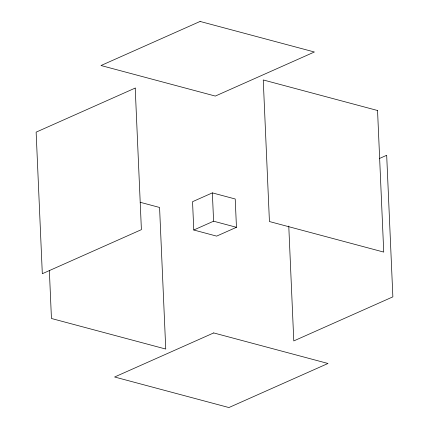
<?xml version="1.0" encoding="UTF-8"?>
<svg xmlns="http://www.w3.org/2000/svg" width="429" height="429" viewBox="0 0 429 429"><rect width="100%" height="100%" fill="white"/><g stroke="black" fill="none" stroke-linecap="round" stroke-linejoin="round"><path stroke-width="0.64" d="M212.36 192.878L192.541 201.694L193.779 230.008L216.64 236.122L236.459 227.306L235.221 198.992L212.36 192.878L213.594 221.198L193.779 230.008M379.343 158.542L386.685 155.277L392.867 296.857L293.785 340.932L288.771 226.062M213.594 221.198L236.459 227.306M140.197 202.284L159.572 207.464L165.75 349.045L51.448 318.495L49.351 270.415M200.091 21.45L101.008 65.524L215.31 96.069L314.393 52L200.091 21.45M135.215 88.068L36.133 132.143L42.315 273.723L141.398 229.649L135.215 88.068M213.69 332.931L114.607 377L228.909 407.55L327.992 363.476L213.69 332.931M377.552 110.505L263.25 79.955L269.428 221.536L383.735 252.086L377.552 110.505"/></g></svg>
